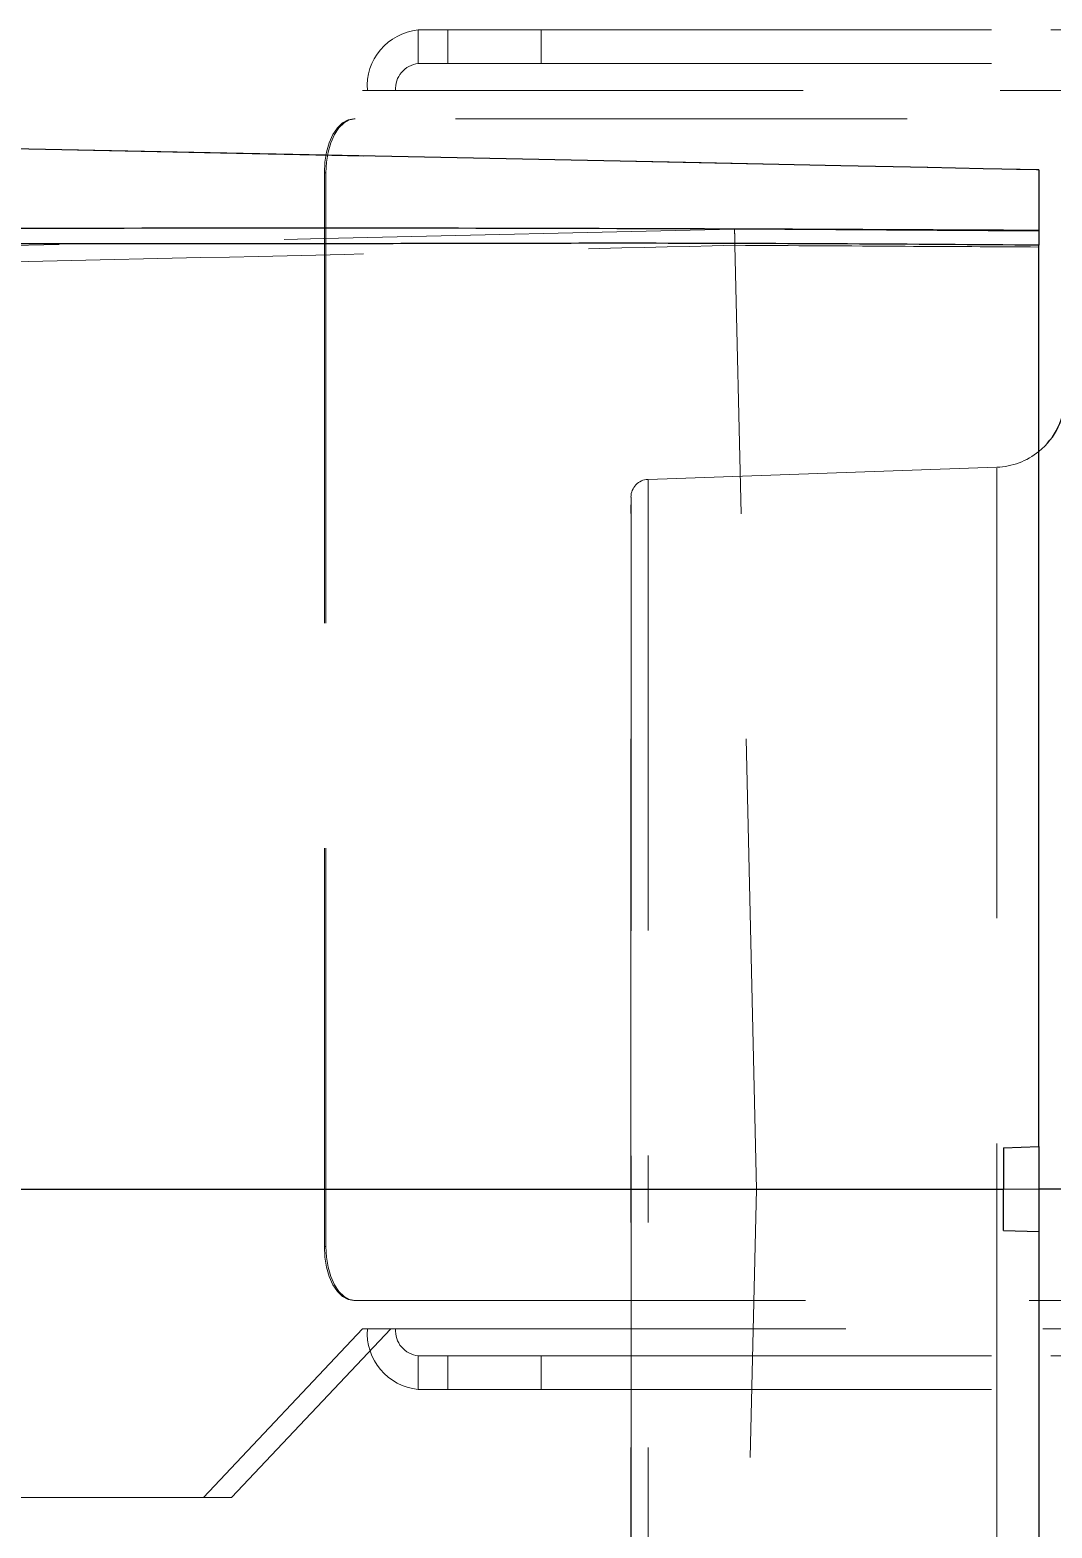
# Model space of a CAD drawing. Header units: millimetres. Extents: x 126 to 938, y 244 to 707.
# Drawn here: x 724.053 to 726.936, y 560.231 to 564.457 of the extents above; entities that cross this region are included whole.
import ezdxf

# ---------------------------------------------------------------- set-up
doc = ezdxf.new("R2010")
doc.units = ezdxf.units.MM
doc.linetypes.add('HIDDEN', pattern=[1.905, 1.27, -0.635])

msp = doc.modelspace()

# ---------------------------------------------------------------- linework, layer by layer
at = {"color": 7, "linetype": 'HIDDEN', "lineweight": 18}
for p, q in [((728.203, 564.4567), (725.1482, 564.4567)), ((725.1482, 564.3618), (725.1482, 564.4567)), ((725.1482, 564.4567), (725.2313, 564.4567)), ((725.4948, 564.4567), (725.2313, 564.4567)), ((725.2313, 564.4567), (725.2313, 564.3618)), ((725.4948, 564.4567), (728.3423, 564.4567)), ((725.4948, 564.3618), (725.4948, 564.4567)), ((725.1482, 564.3618), (728.203, 564.3618)), ((725.1482, 564.3618), (725.2313, 564.3618)), ((725.2313, 564.3618), (725.4948, 564.3618)), ((725.4948, 564.3618), (728.3423, 564.3618)), ((725.0046, 564.2856), (724.9908, 564.2856)), ((724.9908, 564.2856), (725.0704, 564.2856)), ((728.0595, 564.2856), (725.0046, 564.2856)), ((725.0842, 564.2856), (725.0046, 564.2856)), ((725.0842, 564.2856), (725.0704, 564.2856)), ((728.1391, 564.2856), (725.0842, 564.2856)), ((728.4284, 564.2062), (724.9661, 564.2062)), ((724.9704, 564.2062), (724.9661, 564.2062)), ((728.4327, 564.2062), (724.9704, 564.2062)), ((724.8832, 564.0538), (724.8832, 561.0249)), ((724.8832, 564.0538), (724.8875, 564.0538)), ((724.8875, 564.0538), (724.8875, 561.0249)), ((726.8987, 563.8894), (726.8987, 564.0623)), ((726.8987, 563.8894), (726.0396, 563.8949)), ((726.8987, 563.8444), (726.8987, 563.8894)), ((726.102, 561.1873), (726.0413, 563.8492)), ((726.8987, 563.8444), (726.8987, 561.1873)), ((726.7802, 563.2233), (725.7965, 563.1889)), ((726.7802, 563.221), (726.7802, 561.1873)), ((725.7965, 563.1867), (725.7965, 561.1873)), ((726.7987, 561.3038), (726.8987, 561.3073)), ((726.7987, 561.3038), (726.7987, 561.0707)), ((726.102, 561.1873), (723.7237, 561.1873)), ((725.7483, 561.1873), (725.7965, 561.1873)), ((725.7483, 561.1873), (725.7965, 561.1873)), ((725.7965, 561.1873), (726.7802, 561.1873)), ((725.7965, 561.1873), (726.7802, 561.1873)), ((725.7965, 559.1878), (725.7965, 561.1873)), ((726.0413, 558.5253), (726.102, 561.1873)), ((726.8987, 561.1873), (726.102, 561.1873)), ((726.7802, 559.5214), (726.7802, 561.1873)), ((726.7802, 561.1873), (726.7802, 559.7075)), ((726.8987, 561.1873), (726.7802, 561.1873)), ((726.9733, 561.1873), (726.7802, 561.1873)), ((726.8987, 558.5301), (726.8987, 561.1873)), ((726.8987, 561.0673), (726.7987, 561.0707)), ((724.8875, 561.0249), (724.8832, 561.0249)), ((724.9661, 560.8725), (728.4284, 560.8725)), ((724.9661, 560.8725), (724.9704, 560.8725)), ((724.9704, 560.8725), (728.4327, 560.8725)), ((724.9908, 560.7931), (724.542, 560.3169)), ((725.0704, 560.7931), (724.6215, 560.3169)), ((725.0046, 560.7931), (724.9908, 560.7931)), ((724.9908, 560.7931), (725.0704, 560.7931)), ((725.0046, 560.7931), (728.0595, 560.7931)), ((725.0842, 560.7931), (725.0046, 560.7931)), ((725.0842, 560.7931), (725.0704, 560.7931)), ((725.0842, 560.7931), (728.1391, 560.7931)), ((728.203, 560.7169), (725.1482, 560.7169)), ((725.1482, 560.7169), (725.1482, 560.622)), ((725.1482, 560.7169), (725.2313, 560.7169)), ((725.4948, 560.7169), (725.2313, 560.7169)), ((725.2313, 560.7169), (725.2313, 560.622)), ((725.4948, 560.7169), (728.3423, 560.7169)), ((725.4948, 560.622), (725.4948, 560.7169)), ((725.1482, 560.622), (728.203, 560.622)), ((725.1482, 560.622), (725.2313, 560.622)), ((725.2313, 560.622), (725.4948, 560.622)), ((725.4948, 560.622), (728.3423, 560.622)), ((724.1325, 560.3169), (723.6539, 560.3169)), ((724.1325, 560.3169), (723.6539, 560.3169)), ((724.1964, 560.3169), (724.1325, 560.3169)), ((724.276, 560.3169), (724.1325, 560.3169)), ((724.542, 560.3169), (724.1964, 560.3169)), ((724.1964, 560.3169), (724.276, 560.3169)), ((724.6215, 560.3169), (724.276, 560.3169)), ((724.542, 560.3169), (724.6215, 560.3169))]:
    msp.add_line(p, q, dxfattribs=at)
at = {"color": 7, "linetype": 'Continuous', "lineweight": 25}
for p, q in [((726.8987, 564.0623), (726.8987, 563.892)), ((726.8987, 563.892), (726.8987, 563.8496)), ((726.8987, 561.3073), (726.8987, 563.8496)), ((726.7987, 561.3038), (726.8987, 561.3073)), ((726.7987, 561.3038), (726.7987, 561.1873)), ((726.8987, 561.3073), (726.8987, 561.0673)), ((723.7237, 561.1873), (726.7987, 561.1873)), ((726.7987, 561.0707), (726.7987, 561.1873)), ((726.9733, 561.1873), (726.8987, 561.1873)), ((726.7987, 561.0707), (726.8987, 561.0673)), ((726.8987, 561.0673), (726.8987, 558.5249))]:
    msp.add_line(p, q, dxfattribs=at)
at = {"color": 7, "linetype": 'HIDDEN', "lineweight": 18, "flags": 128}
for points in [[(724.9661, 564.2062), (724.95, 564.2033), (724.9344, 564.1946), (724.9201, 564.1805), (724.9075, 564.1616), (724.8972, 564.1385), (724.8895, 564.1122), (724.8848, 564.0836), (724.8832, 564.0538)], [(724.8875, 564.0538), (724.8891, 564.0836), (724.8938, 564.1122), (724.9015, 564.1385), (724.9118, 564.1616), (724.9243, 564.1805), (724.9387, 564.1946), (724.9542, 564.2033), (724.9704, 564.2062)], [(723.7237, 564.1267), (726.0736, 564.079), (726.6768, 564.0668), (726.8354, 564.0635), (726.8918, 564.0624), (726.8987, 564.0623)], [(726.0396, 563.8949), (724.8816, 563.8684), (723.7237, 563.842)], [(724.8832, 561.0249), (724.8848, 560.9951), (724.8895, 560.9666), (724.8972, 560.9402), (724.9075, 560.9171), (724.9201, 560.8982), (724.9344, 560.8841), (724.95, 560.8754), (724.9661, 560.8725)], [(724.9704, 560.8725), (724.9542, 560.8754), (724.9387, 560.8841), (724.9243, 560.8982), (724.9118, 560.9171), (724.9015, 560.9402), (724.8938, 560.9666), (724.8891, 560.9951), (724.8875, 561.0249)]]:
    msp.add_lwpolyline(points, dxfattribs=at)
at = {"color": 7, "linetype": 'Continuous', "lineweight": 25, "flags": 128}
msp.add_lwpolyline([(726.8987, 564.0623), (726.7418, 564.0654), (726.5857, 564.0686), (726.3403, 564.0736), (725.9022, 564.0825), (725.1199, 564.0984), (723.7237, 564.1267)], dxfattribs=at)
at = {"color": 7, "linetype": 'HIDDEN', "lineweight": 18}
for centre, radius, start, end in [((725.1632, 564.2983), 0.1591, 95.4404, 184.5647), ((725.1549, 564.2913), 0.0709, 95.436, 184.5696), ((726.7732, 563.4233), 0.2001, 272.0092, 308.8373), ((725.7982, 563.139), 0.05, 91.9914, 180.011), ((725.1633, 560.7804), 0.1591, 175.4355, 264.5575), ((725.1549, 560.7875), 0.0709, 175.4336, 264.5565)]:
    msp.add_arc(centre, radius, start, end, dxfattribs=at)
at = {"color": 7, "linetype": 'Continuous', "lineweight": 25}
msp.add_arc((726.7732, 563.4232), 0.2, 308.8499, 359.9995, dxfattribs=at)
for points, knots in [([(723.7237, 563.8971), (724.2528, 563.898), (725.3111, 563.8998), (726.3695, 563.8946), (726.8987, 563.892)], [0, 0, 0, 0, 0.4999147, 1, 1, 1, 1]), ([(726.8987, 563.8496), (726.5389, 563.852), (725.9462, 563.8561), (725.1207, 563.8537), (724.4222, 563.853), (723.9565, 563.8529), (723.7237, 563.8529)], [0, 0, 0, 0, 0.3400059, 0.5600034, 0.7800008, 1, 1, 1, 1])]:
    msp.add_open_spline(points, degree=3, knots=knots, dxfattribs=at)
at = {"color": 7, "linetype": 'HIDDEN', "lineweight": 18}
for points, knots in [([(726.0413, 563.8492), (726.0413, 563.8541), (726.0412, 563.8635), (726.0409, 563.8765), (726.0405, 563.8869), (726.0399, 563.8927), (726.0396, 563.8949)], [0, 0, 0, 0, 0.317524, 0.616753, 0.853247, 1, 1, 1, 1]), ([(723.7237, 563.7958), (724.1563, 563.8057), (724.9288, 563.8234), (725.7014, 563.8413), (726.0413, 563.8492)], [0, 0, 0, 0, 0.560001, 1, 1, 1, 1]), ([(726.0413, 563.8492), (726.2013, 563.8483), (726.4871, 563.8466), (726.773, 563.8451), (726.8987, 563.8444)], [0, 0, 0, 0, 0.5599989, 1, 1, 1, 1]), ([(725.7482, 561.1873), (725.7482, 561.2711), (725.7482, 561.4366), (725.7482, 561.6816), (725.7482, 561.9206), (725.7482, 562.1496), (725.7482, 562.364), (725.7482, 562.5578), (725.7482, 562.7268), (725.7482, 562.8705), (725.7482, 562.9805), (725.7483, 563.0697), (725.7482, 563.1058), (725.7483, 563.1469), (725.7483, 563.1038), (725.7483, 563.0682), (725.7483, 562.9884), (725.7483, 562.8999), (725.7483, 562.7988), (725.7483, 562.6864), (725.7483, 562.5444), (725.7483, 562.3688), (725.7483, 562.1577), (725.7483, 561.9299), (725.7483, 561.6896), (725.7483, 561.4406), (725.7483, 561.2724), (725.7483, 561.1873)], [0, 0, 0, 0, 0.06443, 0.127193, 0.188291, 0.248159, 0.303189, 0.353089, 0.396971, 0.433451, 0.462526, 0.484054, 0.496224, 0.5, 0.503839, 0.51685, 0.537657, 0.559878, 0.586653, 0.614794, 0.646447, 0.69572, 0.74979, 0.808658, 0.870752, 0.934532, 1, 1, 1, 1]), ([(725.7483, 561.1873), (725.7483, 561.1036), (725.7483, 560.9385), (725.7483, 560.6939), (725.7483, 560.4731), (725.7483, 560.2776), (725.7483, 560.1092), (725.7483, 559.9522), (725.7483, 559.8245), (725.7483, 559.7241), (725.7483, 559.6491), (725.7483, 559.5754), (725.7483, 559.504), (725.7483, 559.4362), (725.7483, 559.3732), (725.7483, 559.3196), (725.7483, 559.2735), (725.7483, 559.2522), (725.7483, 559.2286), (725.7482, 559.2738), (725.7483, 559.306), (725.7482, 559.3874), (725.7482, 559.4702), (725.7482, 559.5652), (725.7482, 559.6727), (725.7482, 559.7988), (725.7482, 559.9405), (725.7482, 560.0978), (725.7482, 560.271), (725.7482, 560.4746), (725.7482, 560.7018), (725.7482, 560.9453), (725.7482, 561.1071), (725.7482, 561.1873)], [0, 0, 0, 0, 0.064261, 0.126918, 0.187968, 0.233951, 0.277186, 0.317408, 0.354639, 0.375339, 0.394542, 0.412248, 0.43201, 0.449407, 0.46444, 0.4802, 0.491392, 0.497882, 0.5, 0.504295, 0.516982, 0.53806, 0.559945, 0.582842, 0.610375, 0.642817, 0.679724, 0.71923, 0.763763, 0.812847, 0.875667, 0.938382, 1, 1, 1, 1])]:
    msp.add_open_spline(points, degree=3, knots=knots, dxfattribs=at)

doc.saveas('drawing.dxf')
